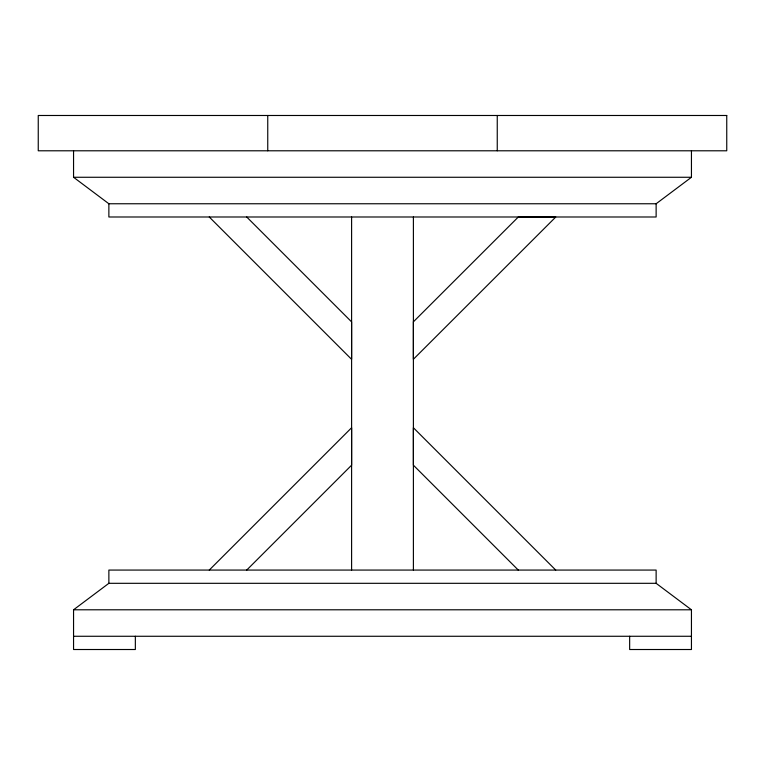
<?xml version="1.0" encoding="UTF-8"?>
<svg xmlns="http://www.w3.org/2000/svg" width="765" height="765" viewBox="0 0 765 765"><rect width="100%" height="100%" fill="white"/><g stroke="black" fill="none" stroke-linecap="round" stroke-linejoin="round"><path stroke-width="1.15" d="M209.275 570.068L351.613 427.731L351.604 465.187L246.722 570.068M135.348 636.27L135.348 649.514L73.555 649.514L73.555 609.791L108.869 583.312L656.131 583.312L691.445 609.791L691.445 649.514L629.652 649.514L629.652 636.27M73.555 150.791L73.555 177.27L108.869 203.758L656.131 203.758L691.445 177.27L691.445 150.791M73.555 177.27L691.445 177.27M73.555 609.791L691.445 609.791M73.555 636.27L691.445 636.27M246.713 216.992L351.594 321.874L351.604 359.34L209.266 216.992M555.725 570.068L413.387 427.731L413.396 465.187L518.278 570.068M656.131 203.758L656.131 216.992L108.869 216.992L108.869 203.758M656.131 583.312L656.131 570.068L108.869 570.068L108.869 583.312M497.25 115.486L497.25 150.791M413.396 216.992L413.396 570.068M351.604 216.992L351.604 570.068M267.75 115.486L267.75 150.791M413.396 321.826L413.377 359.273L555.782 216.992L518.326 216.983L413.396 321.826M726.75 115.486L38.25 115.486L38.25 150.791L726.75 150.791L726.75 115.486"/></g></svg>
